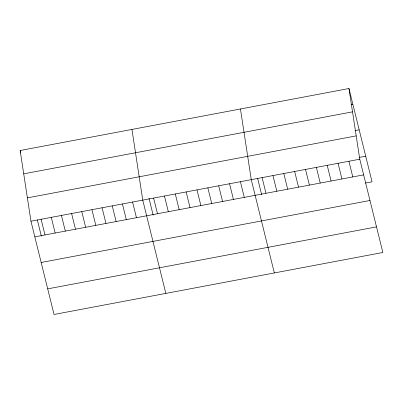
<?xml version="1.0" encoding="UTF-8"?>
<svg xmlns="http://www.w3.org/2000/svg" width="403" height="403" viewBox="0 0 403 403"><rect width="100%" height="100%" fill="white"/><g stroke="black" fill="none" stroke-linecap="round" stroke-linejoin="round"><path stroke-width="0.6" d="M348.963 88.524L359.763 159.2L382.85 252.49L54.037 314.476L30.95 221.192L20.15 150.51L348.963 88.524L372.05 181.808L365.42 183.063M351.033 104.543L352.842 104.201M23.717 173.834L352.529 111.848M354.962 130.607L359.179 129.811M27.384 197.868L356.202 135.882M359.078 157.447L365.712 156.198M30.95 221.192L359.763 159.2M34.829 236.863L363.642 174.877M41.166 262.474L369.979 200.487M47.7 288.865L376.513 226.874M348.912 161.25L352.791 176.922M338.062 163.296L341.94 178.967M327.211 165.341L331.09 181.012M316.36 167.386L320.239 183.058M305.509 169.431L309.388 185.103M294.658 171.476L298.537 187.153M283.808 173.522L287.687 189.198M272.957 175.567L276.836 191.244M262.106 177.612L265.985 193.289M257.633 178.403L261.668 194.699M274.342 272.942L251.255 179.657L240.455 108.981M240.405 181.703L244.283 197.379M229.554 183.748L233.433 199.425M218.703 185.793L222.582 201.47M207.852 187.838L211.731 203.515M197.002 189.884L200.88 205.56M186.151 191.934L190.03 207.605M175.3 193.979L179.179 209.651M164.449 196.024L168.328 211.696M153.598 198.069L157.477 213.741M148.984 198.276L153.16 215.157M165.834 293.399L142.748 200.115L131.947 129.439M132.582 202.029L136.461 217.706M122.421 203.943L126.3 219.62M112.256 205.862L116.135 221.534M102.095 207.777L105.974 223.453M91.929 209.691L95.808 225.368M81.769 211.61L85.648 227.282M71.603 213.525L75.482 229.201M61.442 215.444L65.321 231.115M51.277 217.358L55.156 233.03M41.116 219.272L44.995 234.949M20.15 150.51L20.744 152.923M37.328 219.932L41.363 236.229"/></g></svg>
